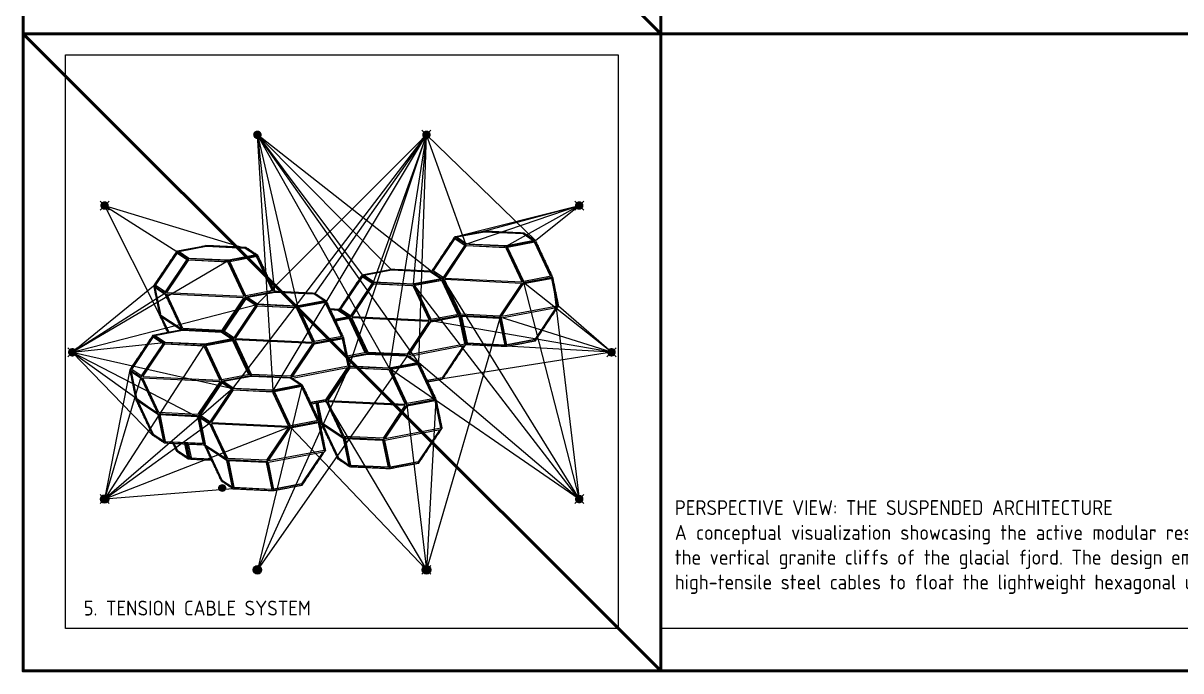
# Model space of a CAD drawing. Header units: millimetres. Extents: x 32551 to 59551, y -21458 to 15116.
# Drawn here: x 32551 to 35275, y 6116 to 7641 of the extents above; entities that cross this region are included whole.
import ezdxf

# ---------------------------------------------------------------- set-up
doc = ezdxf.new("R2010")
doc.units = ezdxf.units.MM
doc.header["$XCLIPFRAME"] = 0
for name, color, linetype, lineweight, true_color in [('3RD', 141, 'Continuous', 25, 0x7debff), ('4TH DETAILS', 120, 'Continuous', 15, 0x39ffb0), ('TEXTS', 7, 'Continuous', 25, 0xe0f9ff)]:
    doc.layers.add(name, color=color, linetype=linetype, lineweight=lineweight, true_color=true_color)
doc.layers.add('GLOW-EMERALD', color=120, linetype='Continuous', lineweight=70, true_color=0x39ffb0, transparency=0.8)
doc.layers.add('LAYOUT', color=141, linetype='Continuous', lineweight=50, true_color=0x7debff, plot=False)
doc.styles.get("Standard").update_dxf_attribs({"font": 'arial.ttf'})
picture_1 = doc.add_image_def('image2.png', size_in_pixel=(15360, 8640))

msp = doc.modelspace()

# ---------------------------------------------------------------- hatches: boundary and pattern name
at = {"layer": '4TH DETAILS'}
h = msp.add_hatch(color=256, dxfattribs=at)
h.dxf.hatch_style = 1
h.paths.add_polyline_path([(33094.722, 7384.983, 0.19650958), (33091.858, 7377.978, 0.19650958), (33094.722, 7370.972), (33101.858, 7377.978)])
h.paths.add_polyline_path([(33103.764, 7387.794, 0.25174452), (33094.722, 7384.983), (33101.858, 7377.978)])
h.paths.add_polyline_path([(33104.713, 7387.561, 0.02443844), (33103.764, 7387.794), (33101.858, 7377.978)])
h.paths.add_polyline_path([(33107.282, 7386.379, 0.07105421), (33104.713, 7387.561), (33101.858, 7377.978)])
h.paths.add_polyline_path([(33108.994, 7384.983, 0.05539196), (33107.282, 7386.379), (33101.858, 7377.978)])
h.paths.add_polyline_path([(33109.429, 7384.511, 0.01605212), (33108.994, 7384.983), (33101.858, 7377.978)])
h.paths.add_polyline_path([(33109.959, 7383.84, 0.02138494), (33109.429, 7384.511), (33101.858, 7377.978)])
h.paths.add_polyline_path([(33111.179, 7381.6, 0.06403537), (33109.959, 7383.84), (33101.858, 7377.978)])
h.paths.add_polyline_path([(33111.179, 7381.6), (33101.858, 7377.978), (33111.825, 7378.785, 0.07257651)])
h.paths.add_polyline_path([(33111.858, 7377.978, 0.02020994), (33111.825, 7378.785), (33101.858, 7377.978), (33108.994, 7370.972, 0.19650958)])
h.paths.add_polyline_path([(33101.858, 7377.978), (33094.722, 7370.972, 0.41964228), (33108.994, 7370.972)])
h = msp.add_hatch(color=256, dxfattribs=at)
h.dxf.hatch_style = 1
h.paths.add_polyline_path([(33492.451, 7384.983, 0.19650958), (33489.587, 7377.978, 0.19650958), (33492.451, 7370.972), (33499.587, 7377.978)])
h.paths.add_polyline_path([(33501.494, 7387.794, 0.25174452), (33492.451, 7384.983), (33499.587, 7377.978)])
h.paths.add_polyline_path([(33502.443, 7387.561, 0.02443844), (33501.494, 7387.794), (33499.587, 7377.978)])
h.paths.add_polyline_path([(33505.011, 7386.379, 0.07105421), (33502.443, 7387.561), (33499.587, 7377.978)])
h.paths.add_polyline_path([(33506.723, 7384.983, 0.05539196), (33505.011, 7386.379), (33499.587, 7377.978)])
h.paths.add_polyline_path([(33507.158, 7384.511, 0.01605212), (33506.723, 7384.983), (33499.587, 7377.978)])
h.paths.add_polyline_path([(33507.689, 7383.84, 0.02138494), (33507.158, 7384.511), (33499.587, 7377.978)])
h.paths.add_polyline_path([(33508.908, 7381.6, 0.06403537), (33507.689, 7383.84), (33499.587, 7377.978)])
h.paths.add_polyline_path([(33508.908, 7381.6), (33499.587, 7377.978), (33509.555, 7378.785, 0.07257651)])
h.paths.add_polyline_path([(33509.587, 7377.978, 0.02020994), (33509.555, 7378.785), (33499.587, 7377.978), (33506.723, 7370.972, 0.19650958)])
h.paths.add_polyline_path([(33499.587, 7377.978), (33492.451, 7370.972, 0.41964228), (33506.723, 7370.972)])
h = msp.add_hatch(color=256, dxfattribs=at)
h.dxf.hatch_style = 1
h.paths.add_polyline_path([(32735.19, 7218.379, 0.19650958), (32732.326, 7211.374, 0.19650958), (32735.19, 7204.368), (32742.326, 7211.374)])
h.paths.add_polyline_path([(32744.233, 7221.19, 0.25174452), (32735.19, 7218.379), (32742.326, 7211.374)])
h.paths.add_polyline_path([(32745.181, 7220.957, 0.02443844), (32744.233, 7221.19), (32742.326, 7211.374)])
h.paths.add_polyline_path([(32747.75, 7219.775, 0.07105421), (32745.181, 7220.957), (32742.326, 7211.374)])
h.paths.add_polyline_path([(32749.462, 7218.379, 0.05539196), (32747.75, 7219.775), (32742.326, 7211.374)])
h.paths.add_polyline_path([(32749.897, 7217.907, 0.01605212), (32749.462, 7218.379), (32742.326, 7211.374)])
h.paths.add_polyline_path([(32750.427, 7217.236, 0.02138494), (32749.897, 7217.907), (32742.326, 7211.374)])
h.paths.add_polyline_path([(32751.647, 7214.996, 0.06403537), (32750.427, 7217.236), (32742.326, 7211.374)])
h.paths.add_polyline_path([(32751.647, 7214.996), (32742.326, 7211.374), (32752.293, 7212.181, 0.07257651)])
h.paths.add_polyline_path([(32752.326, 7211.374, 0.02020994), (32752.293, 7212.181), (32742.326, 7211.374), (32749.462, 7204.368, 0.19650958)])
h.paths.add_polyline_path([(32742.326, 7211.374), (32735.19, 7204.368, 0.41964228), (32749.462, 7204.368)])
h = msp.add_hatch(color=256, dxfattribs=at)
h.dxf.hatch_style = 1
h.paths.add_polyline_path([(33851.983, 7218.379, 0.19650958), (33849.119, 7211.374, 0.19650958), (33851.983, 7204.368), (33859.119, 7211.374)])
h.paths.add_polyline_path([(33861.026, 7221.19, 0.25174452), (33851.983, 7218.379), (33859.119, 7211.374)])
h.paths.add_polyline_path([(33861.974, 7220.957, 0.02443844), (33861.026, 7221.19), (33859.119, 7211.374)])
h.paths.add_polyline_path([(33864.543, 7219.775, 0.07105421), (33861.974, 7220.957), (33859.119, 7211.374)])
h.paths.add_polyline_path([(33866.255, 7218.379, 0.05539196), (33864.543, 7219.775), (33859.119, 7211.374)])
h.paths.add_polyline_path([(33866.69, 7217.907, 0.01605212), (33866.255, 7218.379), (33859.119, 7211.374)])
h.paths.add_polyline_path([(33867.22, 7217.236, 0.02138494), (33866.69, 7217.907), (33859.119, 7211.374)])
h.paths.add_polyline_path([(33868.44, 7214.996, 0.06403537), (33867.22, 7217.236), (33859.119, 7211.374)])
h.paths.add_polyline_path([(33868.44, 7214.996), (33859.119, 7211.374), (33869.086, 7212.181, 0.07257651)])
h.paths.add_polyline_path([(33869.119, 7211.374, 0.02020994), (33869.086, 7212.181), (33859.119, 7211.374), (33866.255, 7204.368, 0.19650958)])
h.paths.add_polyline_path([(33859.119, 7211.374), (33851.983, 7204.368, 0.41964228), (33866.255, 7204.368)])
h = msp.add_hatch(color=256, dxfattribs=at)
h.dxf.hatch_style = 1
h.paths.add_polyline_path([(32659.227, 6872.859, 0.19650958), (32656.363, 6865.853, 0.19650958), (32659.227, 6858.848), (32666.363, 6865.853)])
h.paths.add_polyline_path([(32668.27, 6875.67, 0.25174452), (32659.227, 6872.859), (32666.363, 6865.853)])
h.paths.add_polyline_path([(32669.219, 6875.437, 0.02443844), (32668.27, 6875.67), (32666.363, 6865.853)])
h.paths.add_polyline_path([(32671.788, 6874.254, 0.07105421), (32669.219, 6875.437), (32666.363, 6865.853)])
h.paths.add_polyline_path([(32673.5, 6872.859, 0.05539196), (32671.788, 6874.254), (32666.363, 6865.853)])
h.paths.add_polyline_path([(32673.934, 6872.386, 0.01605212), (32673.5, 6872.859), (32666.363, 6865.853)])
h.paths.add_polyline_path([(32674.465, 6871.716, 0.02138494), (32673.934, 6872.386), (32666.363, 6865.853)])
h.paths.add_polyline_path([(32675.684, 6869.475, 0.06403537), (32674.465, 6871.716), (32666.363, 6865.853)])
h.paths.add_polyline_path([(32675.684, 6869.475), (32666.363, 6865.853), (32676.331, 6866.661, 0.07257651)])
h.paths.add_polyline_path([(32676.363, 6865.853, 0.02020994), (32676.331, 6866.661), (32666.363, 6865.853), (32673.5, 6858.848, 0.19650958)])
h.paths.add_polyline_path([(32666.363, 6865.853), (32659.227, 6858.848, 0.41964228), (32673.5, 6858.848)])
h = msp.add_hatch(color=256, dxfattribs=at)
h.dxf.hatch_style = 1
h.paths.add_polyline_path([(33927.946, 6872.859, 0.19650958), (33925.082, 6865.853, 0.19650958), (33927.946, 6858.848), (33935.082, 6865.853)])
h.paths.add_polyline_path([(33936.988, 6875.67, 0.25174452), (33927.946, 6872.859), (33935.082, 6865.853)])
h.paths.add_polyline_path([(33937.937, 6875.437, 0.02443844), (33936.988, 6875.67), (33935.082, 6865.853)])
h.paths.add_polyline_path([(33940.506, 6874.254, 0.07105421), (33937.937, 6875.437), (33935.082, 6865.853)])
h.paths.add_polyline_path([(33942.218, 6872.859, 0.05539196), (33940.506, 6874.254), (33935.082, 6865.853)])
h.paths.add_polyline_path([(33942.653, 6872.386, 0.01605212), (33942.218, 6872.859), (33935.082, 6865.853)])
h.paths.add_polyline_path([(33943.183, 6871.716, 0.02138494), (33942.653, 6872.386), (33935.082, 6865.853)])
h.paths.add_polyline_path([(33944.403, 6869.475, 0.06403537), (33943.183, 6871.716), (33935.082, 6865.853)])
h.paths.add_polyline_path([(33944.403, 6869.475), (33935.082, 6865.853), (33945.049, 6866.661, 0.07257651)])
h.paths.add_polyline_path([(33945.082, 6865.853, 0.02020994), (33945.049, 6866.661), (33935.082, 6865.853), (33942.218, 6858.848, 0.19650958)])
h.paths.add_polyline_path([(33935.082, 6865.853), (33927.946, 6858.848, 0.41964228), (33942.218, 6858.848)])
h = msp.add_hatch(color=256, dxfattribs=at)
h.dxf.hatch_style = 1
h.paths.add_polyline_path([(32735.19, 6527.338, 0.19650958), (32732.326, 6520.333, 0.19650958), (32735.19, 6513.328), (32742.326, 6520.333)])
h.paths.add_polyline_path([(32744.233, 6530.15, 0.25174452), (32735.19, 6527.338), (32742.326, 6520.333)])
h.paths.add_polyline_path([(32745.181, 6529.917, 0.02443844), (32744.233, 6530.15), (32742.326, 6520.333)])
h.paths.add_polyline_path([(32747.75, 6528.734, 0.07105421), (32745.181, 6529.917), (32742.326, 6520.333)])
h.paths.add_polyline_path([(32749.462, 6527.338, 0.05539196), (32747.75, 6528.734), (32742.326, 6520.333)])
h.paths.add_polyline_path([(32749.897, 6526.866, 0.01605212), (32749.462, 6527.338), (32742.326, 6520.333)])
h.paths.add_polyline_path([(32750.427, 6526.196, 0.02138494), (32749.897, 6526.866), (32742.326, 6520.333)])
h.paths.add_polyline_path([(32751.647, 6523.955, 0.06403537), (32750.427, 6526.196), (32742.326, 6520.333)])
h.paths.add_polyline_path([(32751.647, 6523.955), (32742.326, 6520.333), (32752.293, 6521.14, 0.07257651)])
h.paths.add_polyline_path([(32752.326, 6520.333, 0.02020994), (32752.293, 6521.14), (32742.326, 6520.333), (32749.462, 6513.328, 0.19650958)])
h.paths.add_polyline_path([(32742.326, 6520.333), (32735.19, 6513.328, 0.41964228), (32749.462, 6513.328)])
h = msp.add_hatch(color=256, dxfattribs=at)
h.dxf.hatch_style = 1
h.paths.add_polyline_path([(33851.983, 6527.338, 0.19650958), (33849.119, 6520.333, 0.19650958), (33851.983, 6513.328), (33859.119, 6520.333)])
h.paths.add_polyline_path([(33861.026, 6530.15, 0.25174452), (33851.983, 6527.338), (33859.119, 6520.333)])
h.paths.add_polyline_path([(33861.974, 6529.917, 0.02443844), (33861.026, 6530.15), (33859.119, 6520.333)])
h.paths.add_polyline_path([(33864.543, 6528.734, 0.07105421), (33861.974, 6529.917), (33859.119, 6520.333)])
h.paths.add_polyline_path([(33866.255, 6527.338, 0.05539196), (33864.543, 6528.734), (33859.119, 6520.333)])
h.paths.add_polyline_path([(33866.69, 6526.866, 0.01605212), (33866.255, 6527.338), (33859.119, 6520.333)])
h.paths.add_polyline_path([(33867.22, 6526.196, 0.02138494), (33866.69, 6526.866), (33859.119, 6520.333)])
h.paths.add_polyline_path([(33868.44, 6523.955, 0.06403537), (33867.22, 6526.196), (33859.119, 6520.333)])
h.paths.add_polyline_path([(33868.44, 6523.955), (33859.119, 6520.333), (33869.086, 6521.14, 0.07257651)])
h.paths.add_polyline_path([(33869.119, 6520.333, 0.02020994), (33869.086, 6521.14), (33859.119, 6520.333), (33866.255, 6513.328, 0.19650958)])
h.paths.add_polyline_path([(33859.119, 6520.333), (33851.983, 6513.328, 0.41964228), (33866.255, 6513.328)])
h = msp.add_hatch(color=256, dxfattribs=at)
h.dxf.hatch_style = 1
h.paths.add_polyline_path([(33094.722, 6360.734, 0.19650958), (33091.858, 6353.729, 0.19650958), (33094.722, 6346.724), (33101.858, 6353.729)])
h.paths.add_polyline_path([(33103.764, 6363.546, 0.25174452), (33094.722, 6360.734), (33101.858, 6353.729)])
h.paths.add_polyline_path([(33104.713, 6363.313, 0.02443844), (33103.764, 6363.546), (33101.858, 6353.729)])
h.paths.add_polyline_path([(33107.282, 6362.13, 0.07105421), (33104.713, 6363.313), (33101.858, 6353.729)])
h.paths.add_polyline_path([(33108.994, 6360.734, 0.05539196), (33107.282, 6362.13), (33101.858, 6353.729)])
h.paths.add_polyline_path([(33109.429, 6360.262, 0.01605212), (33108.994, 6360.734), (33101.858, 6353.729)])
h.paths.add_polyline_path([(33109.959, 6359.591, 0.02138494), (33109.429, 6360.262), (33101.858, 6353.729)])
h.paths.add_polyline_path([(33111.179, 6357.351, 0.06403537), (33109.959, 6359.591), (33101.858, 6353.729)])
h.paths.add_polyline_path([(33111.179, 6357.351), (33101.858, 6353.729), (33111.825, 6354.536, 0.07257651)])
h.paths.add_polyline_path([(33111.858, 6353.729, 0.02020994), (33111.825, 6354.536), (33101.858, 6353.729), (33108.994, 6346.724, 0.19650958)])
h.paths.add_polyline_path([(33101.858, 6353.729), (33094.722, 6346.724, 0.41964228), (33108.994, 6346.724)])
h = msp.add_hatch(color=256, dxfattribs=at)
h.dxf.hatch_style = 1
h.paths.add_polyline_path([(33492.451, 6360.734, 0.19650958), (33489.587, 6353.729, 0.19650958), (33492.451, 6346.724), (33499.587, 6353.729)])
h.paths.add_polyline_path([(33501.494, 6363.546, 0.25174452), (33492.451, 6360.734), (33499.587, 6353.729)])
h.paths.add_polyline_path([(33502.443, 6363.313, 0.02443844), (33501.494, 6363.546), (33499.587, 6353.729)])
h.paths.add_polyline_path([(33505.011, 6362.13, 0.07105421), (33502.443, 6363.313), (33499.587, 6353.729)])
h.paths.add_polyline_path([(33506.723, 6360.734, 0.05539196), (33505.011, 6362.13), (33499.587, 6353.729)])
h.paths.add_polyline_path([(33507.158, 6360.262, 0.01605212), (33506.723, 6360.734), (33499.587, 6353.729)])
h.paths.add_polyline_path([(33507.689, 6359.591, 0.02138494), (33507.158, 6360.262), (33499.587, 6353.729)])
h.paths.add_polyline_path([(33508.908, 6357.351, 0.06403537), (33507.689, 6359.591), (33499.587, 6353.729)])
h.paths.add_polyline_path([(33508.908, 6357.351), (33499.587, 6353.729), (33509.555, 6354.536, 0.07257651)])
h.paths.add_polyline_path([(33509.587, 6353.729, 0.02020994), (33509.555, 6354.536), (33499.587, 6353.729), (33506.723, 6346.724, 0.19650958)])
h.paths.add_polyline_path([(33499.587, 6353.729), (33492.451, 6346.724, 0.41964228), (33506.723, 6346.724)])

# ---------------------------------------------------------------- linework, layer by layer
at = {"layer": '3RD', "ltscale": 10, "extrusion": (1e-16, 0.982622, 0.185618)}
for p, q in [((33569.17, 7137.74), (33635.444, 7150.301)), ((33594.642, 7120.805), (33569.17, 7137.74)), ((33635.444, 7148.827), (33570.896, 7136.593)), ((33635.444, 7148.827), (33635.444, 7150.301)), ((33635.444, 7150.301), (33727.189, 7145.929)), ((33727.189, 7144.455), (33635.444, 7148.827)), ((33727.189, 7144.455), (33727.189, 7145.929)), ((33727.189, 7145.929), (33728.065, 7145.346)), ((33750.935, 7128.667), (33727.189, 7144.455)), ((33728.065, 7145.346), (33752.66, 7128.994)), ((32915.351, 7103.857), (32981.625, 7116.419)), ((32981.625, 7114.945), (32917.077, 7102.71)), ((32981.625, 7114.945), (32981.625, 7116.419)), ((32981.625, 7116.419), (33073.37, 7112.046)), ((33073.37, 7110.572), (32981.625, 7114.945)), ((33073.37, 7110.572), (33073.37, 7112.046)), ((33073.37, 7112.046), (33098.841, 7095.112)), ((33097.116, 7094.785), (33073.37, 7110.572)), ((33513.931, 7058.356), (33565.178, 7134.95)), ((33566.774, 7133.882), (33515.529, 7057.293)), ((33589.96, 7118.474), (33538.713, 7041.88)), ((33542.596, 7040.363), (33594.057, 7117.278)), ((33542.844, 7041.498), (33593.706, 7117.515)), ((33565.178, 7134.95), (33589.96, 7118.474)), ((33565.178, 7134.95), (33566.774, 7133.882)), ((33589.957, 7118.469), (33566.774, 7133.882)), ((33594.057, 7117.278), (33593.706, 7117.515)), ((33593.706, 7117.515), (33682.295, 7113.293)), ((33594.057, 7117.278), (33685.557, 7112.917)), ((33686.386, 7116.433), (33594.642, 7120.805)), ((33682.295, 7113.293), (33685.451, 7113.142)), ((33685.451, 7113.142), (33686.795, 7110.284)), ((33688.666, 7116.865), (33686.386, 7116.433)), ((33686.795, 7110.284), (33723.73, 7031.73)), ((33752.66, 7128.994), (33688.666, 7116.865)), ((33690.5, 7113.683), (33754.98, 7125.904)), ((33728.515, 7032.834), (33690.5, 7113.683)), ((33753.797, 7124.969), (33690.807, 7113.029)), ((33754.98, 7125.904), (33753.797, 7124.969)), ((33791.505, 7044.773), (33753.797, 7124.969)), ((33754.98, 7125.904), (33792.995, 7045.055)), ((32860.112, 7024.473), (32911.359, 7101.068)), ((32912.955, 7100), (32861.711, 7023.41)), ((32936.141, 7084.592), (32884.894, 7007.997)), ((32888.777, 7006.481), (32940.238, 7083.395)), ((32889.025, 7007.615), (32939.887, 7083.632)), ((32911.359, 7101.068), (32936.141, 7084.592)), ((32911.359, 7101.068), (32912.955, 7100)), ((32936.138, 7084.587), (32912.955, 7100)), ((32940.823, 7086.923), (32915.351, 7103.857)), ((32940.238, 7083.395), (32939.887, 7083.632)), ((32939.887, 7083.632), (33028.476, 7079.41)), ((32940.238, 7083.395), (33031.738, 7079.034)), ((33032.567, 7082.55), (32940.823, 7086.923)), ((33034.847, 7082.982), (33032.567, 7082.55)), ((33098.841, 7095.112), (33034.847, 7082.982)), ((33036.681, 7079.8), (33101.161, 7092.022)), ((33099.978, 7091.086), (33036.988, 7079.147)), ((33101.161, 7092.022), (33099.978, 7091.086)), ((33137.686, 7010.89), (33099.978, 7091.086)), ((33101.161, 7092.022), (33139.176, 7011.173)), ((33028.476, 7079.41), (33031.632, 7079.26)), ((33031.632, 7079.26), (33032.976, 7076.401)), ((33032.976, 7076.401), (33069.911, 6997.847)), ((33074.696, 6998.951), (33036.681, 7079.8)), ((33351.231, 7047.836), (33417.505, 7060.397)), ((33417.505, 7058.923), (33352.956, 7046.689)), ((33417.505, 7058.923), (33417.505, 7060.397)), ((33417.505, 7060.397), (33509.249, 7056.025)), ((33509.249, 7054.551), (33417.505, 7058.923)), ((33509.249, 7054.551), (33509.249, 7056.025)), ((33509.249, 7056.025), (33510.126, 7055.442)), ((33510.126, 7055.442), (33534.72, 7039.09)), ((33538.713, 7041.88), (33513.931, 7058.356)), ((33295.991, 6968.452), (33347.239, 7045.047)), ((33348.834, 7043.978), (33297.59, 6967.389)), ((33372.02, 7028.57), (33320.773, 6951.976)), ((33324.905, 6951.594), (33375.766, 7027.611)), ((33347.239, 7045.047), (33372.02, 7028.57)), ((33347.239, 7045.047), (33348.834, 7043.978)), ((33372.017, 7028.565), (33348.834, 7043.978)), ((33376.702, 7030.902), (33351.231, 7047.836)), ((33376.118, 7027.374), (33375.766, 7027.611)), ((33375.766, 7027.611), (33464.355, 7023.389)), ((33468.447, 7026.529), (33376.702, 7030.902)), ((33534.72, 7039.09), (33470.727, 7026.961)), ((33472.56, 7023.779), (33537.041, 7036)), ((33535.857, 7035.065), (33472.867, 7023.125)), ((33532.995, 7038.763), (33509.249, 7054.551)), ((33537.041, 7036), (33535.857, 7035.065)), ((33573.565, 6954.869), (33535.857, 7035.065)), ((33537.041, 7036), (33575.055, 6955.151)), ((33541.929, 7036.884), (33542.28, 7036.647)), ((33580.105, 6955.692), (33541.929, 7036.884)), ((33723.315, 7028.239), (33541.929, 7036.884)), ((33542.101, 7040.387), (33542.844, 7041.498)), ((33542.101, 7040.387), (33723.73, 7031.73)), ((33580.35, 6955.68), (33542.28, 7036.647)), ((33723.315, 7028.239), (33673.662, 6954.027)), ((33677.285, 6951.601), (33728.147, 7027.618)), ((33728.147, 7027.618), (33792.141, 7039.747)), ((33792.995, 7045.055), (33728.515, 7032.834)), ((33792.141, 7039.747), (33794.421, 7040.18)), ((33793.582, 7040.021), (33806.699, 6976.208)), ((33794.421, 7040.18), (33807.71, 6975.533)), ((32859.054, 7019.716), (32859.931, 7019.133)), ((32859.522, 7017.44), (32859.054, 7019.716)), ((32872.343, 6955.069), (32859.522, 7017.44)), ((32859.931, 7019.133), (32884.526, 7002.782)), ((32884.894, 7007.997), (32860.112, 7024.473)), ((32860.766, 7018.578), (32873.706, 6955.631)), ((32884.526, 7002.782), (32922.254, 6922.542)), ((32888.11, 7003.001), (32888.461, 7002.764)), ((32926.286, 6921.809), (32888.11, 7003.001)), ((33069.496, 6994.356), (32888.11, 7003.001)), ((32888.282, 7006.504), (32889.025, 7007.615)), ((32888.282, 7006.504), (33069.911, 6997.847)), ((32926.531, 6921.797), (32888.461, 7002.764)), ((33139.176, 7011.173), (33074.696, 6998.951)), ((33077.016, 6995.861), (33143.29, 7008.422)), ((33143.29, 7006.948), (33078.741, 6994.714)), ((33143.29, 7006.948), (33143.29, 7008.422)), ((33143.29, 7008.422), (33235.035, 7004.05)), ((33235.035, 7002.576), (33143.29, 7006.948)), ((33235.035, 7002.576), (33235.035, 7004.05)), ((33235.035, 7004.05), (33260.506, 6987.115)), ((33258.781, 6986.788), (33235.035, 7002.576)), ((33324.656, 6950.459), (33376.118, 7027.374)), ((33376.118, 7027.374), (33467.617, 7023.013)), ((33464.355, 7023.389), (33467.511, 7023.238)), ((33467.511, 7023.238), (33468.855, 7020.38)), ((33470.727, 7026.961), (33468.447, 7026.529)), ((33468.855, 7020.38), (33505.791, 6941.826)), ((33510.575, 6942.93), (33472.56, 7023.779)), ((33069.496, 6994.356), (33019.843, 6920.144)), ((33021.776, 6916.477), (33073.024, 6993.072)), ((33074.619, 6992.003), (33023.375, 6915.414)), ((33097.806, 6976.595), (33046.558, 6900.001)), ((33050.441, 6898.484), (33101.903, 6975.399)), ((33050.69, 6899.619), (33101.551, 6975.636)), ((33073.024, 6993.072), (33097.806, 6976.595)), ((33073.024, 6993.072), (33074.619, 6992.003)), ((33097.802, 6976.59), (33074.619, 6992.003)), ((33102.487, 6978.926), (33077.016, 6995.861)), ((33101.903, 6975.399), (33101.551, 6975.636)), ((33101.551, 6975.636), (33190.14, 6971.414)), ((33101.903, 6975.399), (33193.402, 6971.038)), ((33194.232, 6974.554), (33102.487, 6978.926)), ((33260.506, 6987.115), (33194.232, 6974.554)), ((33198.346, 6971.804), (33262.826, 6984.025)), ((33261.643, 6983.09), (33198.653, 6971.15)), ((33262.826, 6984.025), (33261.643, 6983.09)), ((33299.35, 6902.894), (33261.643, 6983.09)), ((33262.826, 6984.025), (33300.841, 6903.176)), ((33676.681, 6950.698), (33807.71, 6975.533)), ((33807.71, 6975.533), (33806.699, 6976.208)), ((32873.706, 6955.631), (32872.343, 6955.069)), ((32872.343, 6955.069), (32922.702, 6921.589)), ((32891.769, 6912.902), (32874.219, 6950.225)), ((32921.797, 6918.594), (32874.219, 6950.225)), ((32876.585, 6948.653), (32893.262, 6913.185)), ((33190.14, 6971.414), (33193.296, 6971.263)), ((33193.296, 6971.263), (33194.64, 6968.405)), ((33194.64, 6968.405), (33231.576, 6889.851)), ((33236.36, 6890.955), (33198.346, 6971.804)), ((33273.054, 6966.991), (33291.31, 6966.121)), ((33291.31, 6964.647), (33273.762, 6965.483)), ((33316.781, 6949.186), (33284.318, 6943.033)), ((33285.842, 6939.792), (33319.101, 6946.096)), ((33291.31, 6964.647), (33291.31, 6966.121)), ((33291.31, 6966.121), (33316.781, 6949.186)), ((33315.056, 6948.859), (33291.31, 6964.647)), ((33320.773, 6951.976), (33295.991, 6968.452)), ((33319.101, 6946.096), (33317.918, 6945.161)), ((33319.101, 6946.096), (33357.116, 6865.247)), ((33323.989, 6946.98), (33324.341, 6946.743)), ((33362.165, 6865.788), (33323.989, 6946.98)), ((33505.375, 6938.335), (33323.989, 6946.98)), ((33324.161, 6950.483), (33324.905, 6951.594)), ((33324.161, 6950.483), (33505.791, 6941.826)), ((33362.411, 6865.776), (33324.341, 6946.743)), ((33510.207, 6937.714), (33574.201, 6949.843)), ((33575.055, 6955.151), (33510.575, 6942.93)), ((33574.201, 6949.843), (33576.481, 6950.276)), ((33575.642, 6950.117), (33588.76, 6886.304)), ((33576.481, 6950.276), (33589.77, 6885.629)), ((33671.85, 6951.319), (33580.105, 6955.692)), ((33594.75, 6886.505), (33581.517, 6950.878)), ((33581.517, 6950.878), (33670.78, 6946.624)), ((33582.234, 6950.844), (33595.162, 6887.954)), ((33670.78, 6946.624), (33670.792, 6946.562)), ((33670.792, 6946.562), (33684.012, 6882.251)), ((33673.662, 6954.027), (33671.85, 6951.319)), ((33805.863, 6970.79), (33676.031, 6946.182)), ((33689.074, 6882.729), (33676.031, 6946.182)), ((33676.681, 6950.698), (33677.285, 6951.601)), ((33804.189, 6970.473), (33754.338, 6895.966)), ((33805.863, 6970.79), (33755.348, 6895.291)), ((32922.254, 6922.542), (32922.702, 6921.589)), ((33018.031, 6917.436), (32926.286, 6921.809)), ((33019.843, 6920.144), (33018.031, 6917.436)), ((33317.918, 6945.161), (33286.149, 6939.139)), ((33355.625, 6864.965), (33317.918, 6945.161)), ((33505.375, 6938.335), (33455.722, 6864.123)), ((33459.346, 6861.697), (33510.207, 6937.714)), ((32803.837, 6826.573), (32855.084, 6903.168)), ((32856.679, 6902.099), (32805.435, 6825.51)), ((32855.084, 6903.168), (32879.866, 6886.691)), ((32855.084, 6903.168), (32856.679, 6902.099)), ((32879.863, 6886.686), (32856.679, 6902.099)), ((32859.076, 6905.957), (32925.35, 6918.518)), ((32884.547, 6889.023), (32859.076, 6905.957)), ((32925.35, 6917.045), (32860.801, 6904.81)), ((32925.35, 6917.045), (32925.35, 6918.518)), ((32925.35, 6918.518), (33017.095, 6914.146)), ((33017.095, 6912.672), (32925.35, 6917.045)), ((33042.566, 6897.211), (32978.572, 6885.082)), ((32980.406, 6881.9), (33044.886, 6894.121)), ((33043.703, 6893.186), (32980.713, 6881.246)), ((33017.095, 6912.672), (33017.095, 6914.146)), ((33017.095, 6914.146), (33017.971, 6913.563)), ((33040.841, 6896.884), (33017.095, 6912.672)), ((33017.971, 6913.563), (33042.566, 6897.211)), ((33046.558, 6900.001), (33021.776, 6916.477)), ((33044.886, 6894.121), (33043.703, 6893.186)), ((33081.41, 6812.99), (33043.703, 6893.186)), ((33044.886, 6894.121), (33082.901, 6813.272)), ((33049.774, 6895.005), (33050.126, 6894.768)), ((33087.95, 6813.813), (33049.774, 6895.005)), ((33231.161, 6886.36), (33049.774, 6895.005)), ((33049.947, 6898.508), (33050.69, 6899.619)), ((33049.947, 6898.508), (33231.576, 6889.851)), ((33088.196, 6813.801), (33050.126, 6894.768)), ((33235.992, 6885.739), (33299.986, 6897.868)), ((33300.841, 6903.176), (33236.36, 6890.955)), ((33299.986, 6897.868), (33302.266, 6898.301)), ((33301.427, 6898.142), (33314.545, 6834.329)), ((33302.266, 6898.301), (33315.555, 6833.654)), ((33754.338, 6895.966), (33688.903, 6883.563)), ((33753.069, 6894.858), (33689.074, 6882.729)), ((33755.348, 6895.291), (33753.069, 6894.858)), ((33755.348, 6895.291), (33754.338, 6895.966)), ((32879.866, 6886.691), (32828.618, 6810.097)), ((32832.502, 6808.58), (32883.963, 6885.495)), ((32832.75, 6809.715), (32883.611, 6885.732)), ((32883.963, 6885.495), (32883.611, 6885.732)), ((32883.611, 6885.732), (32972.201, 6881.51)), ((32883.963, 6885.495), (32975.463, 6881.134)), ((32976.292, 6884.65), (32884.547, 6889.023)), ((32972.201, 6881.51), (32975.357, 6881.359)), ((32975.357, 6881.359), (32976.701, 6878.501)), ((32978.572, 6885.082), (32976.292, 6884.65)), ((32976.701, 6878.501), (33013.636, 6799.947)), ((33018.421, 6801.051), (32980.406, 6881.9)), ((33231.161, 6886.36), (33181.507, 6812.148)), ((33185.131, 6809.722), (33235.992, 6885.739)), ((33357.116, 6865.247), (33313.143, 6856.913)), ((33453.91, 6861.415), (33362.165, 6865.788)), ((33455.722, 6864.123), (33453.91, 6861.415)), ((33587.924, 6880.886), (33458.551, 6856.365)), ((33458.742, 6860.794), (33589.77, 6885.629)), ((33586.249, 6880.569), (33536.398, 6806.062)), ((33587.924, 6880.886), (33537.409, 6805.387)), ((33589.77, 6885.629), (33588.76, 6886.304)), ((33595.162, 6887.954), (33594.75, 6886.505)), ((33594.837, 6886.501), (33594.75, 6886.505)), ((33684.012, 6882.251), (33594.837, 6886.501)), ((33595.162, 6887.954), (33683.708, 6883.734)), ((33313.841, 6853.515), (33361.229, 6862.497)), ((33361.229, 6861.023), (33314.133, 6852.096)), ((33361.229, 6861.023), (33361.229, 6862.497)), ((33361.229, 6862.497), (33452.974, 6858.124)), ((33452.974, 6856.65), (33361.229, 6861.023)), ((33478.445, 6841.19), (33412.172, 6828.628)), ((33416.285, 6825.878), (33480.766, 6838.1)), ((33479.582, 6837.164), (33416.592, 6825.225)), ((33452.974, 6856.65), (33452.974, 6858.124)), ((33452.974, 6858.124), (33453.85, 6857.542)), ((33476.72, 6840.863), (33452.974, 6856.65)), ((33453.85, 6857.542), (33478.445, 6841.19)), ((33458.742, 6860.794), (33459.346, 6861.697)), ((33480.766, 6838.1), (33479.582, 6837.164)), ((33517.29, 6756.968), (33479.582, 6837.164)), ((33480.766, 6838.1), (33518.78, 6757.251)), ((32802.779, 6821.816), (32803.655, 6821.233)), ((32803.247, 6819.54), (32802.779, 6821.816)), ((32816.068, 6757.169), (32803.247, 6819.54)), ((32803.655, 6821.233), (32828.25, 6804.881)), ((32828.618, 6810.097), (32803.837, 6826.573)), ((32804.491, 6820.678), (32817.43, 6757.731)), ((32832.007, 6808.604), (32832.75, 6809.715)), ((33082.901, 6813.272), (33018.421, 6801.051)), ((33020.741, 6797.96), (33087.015, 6810.522)), ((33087.015, 6809.048), (33087.015, 6810.522)), ((33087.015, 6810.522), (33178.759, 6806.149)), ((33179.695, 6809.44), (33087.95, 6813.813)), ((33181.507, 6812.148), (33179.695, 6809.44)), ((33313.709, 6828.911), (33184.336, 6804.39)), ((33184.527, 6808.819), (33315.555, 6833.654)), ((33184.527, 6808.819), (33185.131, 6809.722)), ((33312.034, 6828.594), (33262.184, 6754.087)), ((33313.709, 6828.911), (33263.194, 6753.412)), ((33268.381, 6752.559), (33319.842, 6829.474)), ((33268.63, 6753.693), (33319.491, 6829.711)), ((33315.555, 6833.654), (33314.545, 6834.329)), ((33320.427, 6833.001), (33317.683, 6834.825)), ((33319.842, 6829.474), (33319.491, 6829.711)), ((33319.491, 6829.711), (33408.08, 6825.488)), ((33319.842, 6829.474), (33411.342, 6825.113)), ((33412.172, 6828.628), (33320.427, 6833.001)), ((33408.08, 6825.488), (33411.236, 6825.338)), ((33411.236, 6825.338), (33412.58, 6822.479)), ((33412.58, 6822.479), (33449.515, 6743.926)), ((33454.3, 6745.029), (33416.285, 6825.878)), ((32828.25, 6804.881), (32865.978, 6724.642)), ((32831.834, 6805.101), (32832.186, 6804.864)), ((32870.011, 6723.909), (32831.834, 6805.101)), ((33013.221, 6796.456), (32831.834, 6805.101)), ((32832.007, 6808.604), (33013.636, 6799.947)), ((32870.256, 6723.897), (32832.186, 6804.864)), ((33013.221, 6796.456), (32963.568, 6722.244)), ((32965.501, 6718.576), (33016.749, 6795.171)), ((33018.344, 6794.103), (32967.1, 6717.514)), ((33016.749, 6795.171), (33041.531, 6778.695)), ((33016.749, 6795.171), (33018.344, 6794.103)), ((33041.527, 6778.69), (33018.344, 6794.103)), ((33046.212, 6781.026), (33020.741, 6797.96)), ((33087.015, 6809.048), (33022.466, 6796.813)), ((33178.759, 6804.675), (33087.015, 6809.048)), ((33204.231, 6789.215), (33140.237, 6777.086)), ((33142.07, 6773.903), (33206.551, 6786.125)), ((33205.367, 6785.189), (33142.377, 6773.25)), ((33178.759, 6804.675), (33178.759, 6806.149)), ((33178.759, 6806.149), (33179.636, 6805.567)), ((33202.505, 6788.888), (33178.759, 6804.675)), ((33179.636, 6805.567), (33204.231, 6789.215)), ((33206.551, 6786.125), (33205.367, 6785.189)), ((33243.075, 6704.993), (33205.367, 6785.189)), ((33206.551, 6786.125), (33244.565, 6705.276)), ((33536.398, 6806.062), (33501.186, 6799.387)), ((33537.409, 6805.387), (33501.56, 6798.592)), ((33537.409, 6805.387), (33536.398, 6806.062)), ((32817.43, 6757.731), (32816.068, 6757.169)), ((32816.068, 6757.169), (32866.426, 6723.689)), ((33041.531, 6778.695), (32990.283, 6702.1)), ((32994.166, 6700.584), (33045.628, 6777.499)), ((32994.415, 6701.718), (33045.276, 6777.736)), ((33045.628, 6777.499), (33045.276, 6777.736)), ((33045.276, 6777.736), (33133.865, 6773.513)), ((33045.628, 6777.499), (33137.127, 6773.138)), ((33137.957, 6776.653), (33046.212, 6781.026)), ((33133.865, 6773.513), (33137.021, 6773.363)), ((33137.021, 6773.363), (33138.365, 6770.504)), ((33140.237, 6777.086), (33137.957, 6776.653)), ((33138.365, 6770.504), (33175.301, 6691.951)), ((33180.085, 6693.054), (33142.07, 6773.903)), ((33518.78, 6757.251), (33454.3, 6745.029)), ((32854.108, 6675.412), (32817.944, 6752.325)), ((32867.867, 6719.134), (32817.944, 6752.325)), ((32820.31, 6750.752), (32856.814, 6673.116)), ((33262.184, 6754.087), (33226.971, 6747.412)), ((33263.194, 6753.412), (33227.345, 6746.617)), ((33239.081, 6746.477), (33248.133, 6702.443)), ((33251.948, 6701.148), (33242.496, 6747.124)), ((33243.919, 6747.394), (33253.31, 6701.71)), ((33261.362, 6750.7), (33264.13, 6748.86)), ((33263.194, 6753.412), (33262.184, 6754.087)), ((33264.13, 6748.86), (33301.858, 6668.62)), ((33267.714, 6749.08), (33268.065, 6748.843)), ((33305.89, 6667.887), (33267.714, 6749.08)), ((33449.1, 6740.435), (33267.714, 6749.08)), ((33267.886, 6752.582), (33268.63, 6753.693)), ((33267.886, 6752.582), (33449.515, 6743.926)), ((33306.136, 6667.876), (33268.065, 6748.843)), ((33449.1, 6740.435), (33399.447, 6666.223)), ((33403.071, 6663.796), (33453.932, 6739.814)), ((33453.932, 6739.814), (33520.206, 6752.375)), ((33519.367, 6752.216), (33532.484, 6688.404)), ((33520.206, 6752.375), (33533.495, 6687.729)), ((32865.978, 6724.642), (32866.426, 6723.689)), ((32867.867, 6719.134), (32880.923, 6655.62)), ((32961.756, 6719.536), (32870.011, 6723.909)), ((32884.656, 6654.722), (32871.423, 6719.095)), ((32871.423, 6719.095), (32960.685, 6714.841)), ((32872.14, 6719.061), (32885.068, 6656.171)), ((32960.685, 6714.841), (32960.698, 6714.779)), ((32960.698, 6714.779), (32973.918, 6650.468)), ((32963.568, 6722.244), (32961.756, 6719.536)), ((32964.444, 6713.819), (32965.32, 6713.237)), ((32964.912, 6711.543), (32964.444, 6713.819)), ((32977.733, 6649.173), (32964.912, 6711.543)), ((32965.32, 6713.237), (32989.915, 6696.885)), ((32990.283, 6702.1), (32965.501, 6718.576)), ((32966.155, 6712.681), (32979.095, 6649.735)), ((32993.671, 6700.607), (32994.415, 6701.718)), ((33244.565, 6705.276), (33180.085, 6693.054)), ((33247.409, 6703.946), (33247.828, 6703.926)), ((33248.133, 6702.443), (33247.938, 6702.452)), ((33253.31, 6701.71), (33251.948, 6701.148)), ((33251.948, 6701.148), (33302.306, 6667.667)), ((32855.452, 6672.554), (32854.108, 6675.412)), ((32989.915, 6696.885), (33027.643, 6616.645)), ((32993.499, 6697.105), (32993.851, 6696.868)), ((33031.675, 6615.912), (32993.499, 6697.105)), ((33174.885, 6688.46), (32993.499, 6697.105)), ((32993.671, 6700.607), (33175.301, 6691.951)), ((33031.921, 6615.901), (32993.851, 6696.868)), ((33174.885, 6688.46), (33125.232, 6614.248)), ((33128.856, 6611.821), (33179.717, 6687.839)), ((33179.717, 6687.839), (33245.991, 6700.4)), ((33245.152, 6700.241), (33258.27, 6636.429)), ((33245.991, 6700.4), (33259.28, 6635.754)), ((33289.988, 6619.391), (33253.824, 6696.304)), ((33303.746, 6663.113), (33253.824, 6696.304)), ((33256.19, 6694.731), (33292.694, 6617.094)), ((33531.648, 6682.986), (33401.816, 6658.377)), ((33402.467, 6662.894), (33533.495, 6687.729)), ((33529.974, 6682.669), (33480.123, 6608.161)), ((33531.648, 6682.986), (33481.134, 6607.486)), ((33533.495, 6687.729), (33532.484, 6688.404)), ((32855.452, 6672.554), (32856.814, 6673.116)), ((32880.923, 6655.62), (32855.452, 6672.554)), ((32856.814, 6673.116), (32880.574, 6657.319)), ((32885.068, 6656.171), (32884.656, 6654.722)), ((32884.742, 6654.718), (32884.656, 6654.722)), ((32973.918, 6650.468), (32884.742, 6654.718)), ((32885.068, 6656.171), (32973.614, 6651.951)), ((32910.383, 6637.483), (32903.68, 6651.741)), ((32905.343, 6651.661), (32913.09, 6635.187)), ((32930.461, 6650.464), (32937.199, 6617.691)), ((32940.931, 6616.793), (32934.045, 6650.293)), ((32935.514, 6650.223), (32941.775, 6619.762)), ((32939.107, 6650.052), (32945.722, 6617.87)), ((32979.095, 6649.735), (32977.733, 6649.173)), ((32977.733, 6649.173), (33028.091, 6615.692)), ((33301.858, 6668.62), (33302.306, 6667.667)), ((33303.746, 6663.113), (33316.803, 6599.598)), ((33397.635, 6663.515), (33305.89, 6667.887)), ((33320.535, 6598.701), (33307.303, 6663.074)), ((33307.303, 6663.074), (33396.565, 6658.82)), ((33308.019, 6663.04), (33320.947, 6600.149)), ((33396.565, 6658.82), (33396.578, 6658.757)), ((33396.578, 6658.757), (33409.798, 6594.447)), ((33399.447, 6666.223), (33397.635, 6663.515)), ((33414.86, 6594.925), (33401.816, 6658.377)), ((33402.467, 6662.894), (33403.071, 6663.796)), ((32911.727, 6634.625), (32910.383, 6637.483)), ((32911.727, 6634.625), (32913.09, 6635.187)), ((32937.199, 6617.691), (32911.727, 6634.625)), ((32913.09, 6635.187), (32936.849, 6619.39)), ((32940.761, 6642.003), (32937.337, 6641.354)), ((32941.775, 6619.762), (32940.931, 6616.793)), ((32941.775, 6619.762), (32941.862, 6619.758)), ((32941.862, 6619.758), (32945.369, 6619.591)), ((33015.773, 6567.416), (32979.609, 6644.329)), ((33029.531, 6611.138), (32979.609, 6644.329)), ((32981.975, 6642.756), (33018.479, 6565.119)), ((33257.434, 6631.011), (33127.601, 6606.402)), ((33128.252, 6610.919), (33259.28, 6635.754)), ((33255.759, 6630.693), (33205.908, 6556.186)), ((33257.434, 6631.011), (33206.919, 6555.511)), ((33259.28, 6635.754), (33258.27, 6636.429)), ((33291.332, 6616.533), (33289.988, 6619.391)), ((32941.018, 6616.789), (32940.931, 6616.793)), ((32993.123, 6614.306), (32941.018, 6616.789)), ((33027.643, 6616.645), (33028.091, 6615.692)), ((33029.531, 6611.138), (33042.588, 6547.623)), ((33123.42, 6611.54), (33031.675, 6615.912)), ((33046.321, 6546.726), (33033.088, 6611.099)), ((33033.088, 6611.099), (33122.35, 6606.845)), ((33033.804, 6611.065), (33046.733, 6548.174)), ((33122.35, 6606.845), (33122.363, 6606.782)), ((33122.363, 6606.782), (33135.583, 6542.472)), ((33125.232, 6614.248), (33123.42, 6611.54)), ((33140.645, 6542.95), (33127.601, 6606.402)), ((33128.252, 6610.919), (33128.856, 6611.821)), ((33291.332, 6616.533), (33292.694, 6617.094)), ((33316.803, 6599.598), (33291.332, 6616.533)), ((33292.694, 6617.094), (33316.453, 6601.298)), ((33320.947, 6600.149), (33320.535, 6598.701)), ((33320.622, 6598.697), (33320.535, 6598.701)), ((33409.798, 6594.447), (33320.622, 6598.697)), ((33320.947, 6600.149), (33409.493, 6595.929)), ((33480.123, 6608.161), (33414.688, 6595.759)), ((33478.854, 6607.054), (33414.86, 6594.925)), ((33481.134, 6607.486), (33478.854, 6607.054)), ((33481.134, 6607.486), (33480.123, 6608.161)), ((33017.117, 6564.557), (33015.773, 6567.416)), ((33017.117, 6564.557), (33018.479, 6565.119)), ((33042.588, 6547.623), (33017.117, 6564.557)), ((33018.479, 6565.119), (33042.239, 6549.323)), ((33046.733, 6548.174), (33046.321, 6546.726)), ((33046.407, 6546.722), (33046.321, 6546.726)), ((33135.583, 6542.472), (33046.407, 6546.722)), ((33046.733, 6548.174), (33135.278, 6543.954)), ((33205.908, 6556.186), (33140.473, 6543.784)), ((33204.639, 6555.079), (33140.645, 6542.95)), ((33206.919, 6555.511), (33204.639, 6555.079)), ((33206.919, 6555.511), (33205.908, 6556.186))]:
    msp.add_line(p, q, dxfattribs=at)
at = {"layer": '3RD', "ltscale": 10}
for points in [[(33566.014, 7137.89), (33511.529, 7056.457)], [(33566.014, 7137.89), (33634.568, 7150.884)], [(33592.362, 7120.373), (33566.014, 7137.89)], [(33729.469, 7146.361), (33634.568, 7150.884)], [(33755.816, 7128.844), (33729.469, 7146.361)], [(32912.195, 7104.008), (32980.749, 7117.001)], [(33075.65, 7112.478), (32980.749, 7117.001)], [(33101.997, 7094.961), (33075.65, 7112.478)], [(33592.362, 7120.373), (33537.877, 7038.94)], [(33687.263, 7115.85), (33592.362, 7120.373)], [(33687.263, 7115.85), (33755.816, 7128.844)], [(33687.263, 7115.85), (33727.679, 7029.894)], [(33755.816, 7128.844), (33796.232, 7042.888)], [(32912.195, 7104.008), (32857.71, 7022.574)], [(32938.543, 7086.491), (32884.058, 7005.057)], [(32938.543, 7086.491), (32912.195, 7104.008)], [(33033.444, 7081.968), (32938.543, 7086.491)], [(33033.444, 7081.968), (33101.997, 7094.961)], [(33101.997, 7094.961), (33142.413, 7009.005)], [(33033.444, 7081.968), (33073.86, 6996.011)], [(33348.075, 7047.986), (33416.628, 7060.98)], [(33511.529, 7056.457), (33416.628, 7060.98)], [(33537.877, 7038.94), (33511.529, 7056.457)], [(33348.075, 7047.986), (33293.59, 6966.553)], [(33374.422, 7030.469), (33319.937, 6949.036)], [(33374.422, 7030.469), (33348.075, 7047.986)], [(33469.323, 7025.946), (33374.422, 7030.469)], [(33469.323, 7025.946), (33537.877, 7038.94)], [(33537.877, 7038.94), (33578.293, 6952.984)], [(33673.194, 6948.46), (33727.679, 7029.894)], [(33727.679, 7029.894), (33796.232, 7042.888)], [(33796.232, 7042.888), (33810.301, 6974.448)], [(32884.058, 7005.057), (32857.71, 7022.574)], [(32857.71, 7022.574), (32871.779, 6954.135)], [(32924.474, 6919.101), (32884.058, 7005.057)], [(33073.86, 6996.011), (33142.413, 7009.005)], [(33237.315, 7004.482), (33142.413, 7009.005)], [(33263.662, 6986.965), (33237.315, 7004.482)], [(33469.323, 7025.946), (33509.739, 6939.99)], [(33019.375, 6914.578), (33073.86, 6996.011)], [(33100.207, 6978.494), (33045.722, 6897.061)], [(33100.207, 6978.494), (33073.86, 6996.011)], [(33195.108, 6973.971), (33100.207, 6978.494)], [(33195.108, 6973.971), (33263.662, 6986.965)], [(33195.108, 6973.971), (33235.524, 6888.015)], [(33263.662, 6986.965), (33304.078, 6901.009)], [(33755.816, 6893.015), (33810.301, 6974.448)], [(32891.216, 6912.797), (32871.779, 6954.135)], [(33293.59, 6966.553), (33272.793, 6967.544)], [(33284.641, 6942.346), (33319.937, 6949.036)], [(33319.937, 6949.036), (33293.59, 6966.553)], [(33360.353, 6863.08), (33319.937, 6949.036)], [(33509.739, 6939.99), (33578.293, 6952.984)], [(33578.293, 6952.984), (33673.194, 6948.46)], [(33578.293, 6952.984), (33592.362, 6884.544)], [(33673.194, 6948.46), (33687.263, 6880.021)], [(32855.92, 6906.107), (32924.474, 6919.101)], [(33019.375, 6914.578), (32924.474, 6919.101)], [(33455.254, 6858.557), (33509.739, 6939.99)], [(32855.92, 6906.107), (32801.435, 6824.674)], [(32882.267, 6888.59), (32855.92, 6906.107)], [(32977.168, 6884.067), (33045.722, 6897.061)], [(33045.722, 6897.061), (33019.375, 6914.578)], [(33045.722, 6897.061), (33086.138, 6811.105)], [(33235.524, 6888.015), (33304.078, 6901.009)], [(33304.078, 6901.009), (33318.147, 6832.569)], [(33687.263, 6880.021), (33755.816, 6893.015)], [(32882.267, 6888.59), (32827.783, 6807.157)], [(32977.168, 6884.067), (32882.267, 6888.59)], [(32977.168, 6884.067), (33017.585, 6798.111)], [(33181.039, 6806.582), (33235.524, 6888.015)], [(33537.877, 6803.111), (33592.362, 6884.544)], [(33592.362, 6884.544), (33687.263, 6880.021)], [(33313.693, 6854.236), (33360.353, 6863.08)], [(33455.254, 6858.557), (33360.353, 6863.08)], [(33413.048, 6828.046), (33481.602, 6841.04)], [(33481.602, 6841.04), (33455.254, 6858.557)], [(33481.602, 6841.04), (33522.018, 6755.083)], [(32827.783, 6807.157), (32801.435, 6824.674)], [(32801.435, 6824.674), (32815.504, 6756.234)], [(33017.585, 6798.111), (33086.138, 6811.105)], [(33086.138, 6811.105), (33181.039, 6806.582)], [(33263.662, 6751.136), (33318.147, 6832.569)], [(33413.048, 6828.046), (33318.147, 6832.569)], [(33413.048, 6828.046), (33453.464, 6742.09)], [(32868.199, 6721.201), (32827.783, 6807.157)], [(32963.1, 6716.678), (33017.585, 6798.111)], [(33043.932, 6780.594), (33017.585, 6798.111)], [(33138.833, 6776.071), (33207.387, 6789.065)], [(33207.387, 6789.065), (33181.039, 6806.582)], [(33207.387, 6789.065), (33247.803, 6703.108)], [(33502.581, 6796.421), (33537.877, 6803.111)], [(32855.92, 6670.278), (32815.504, 6756.234)], [(33043.932, 6780.594), (32989.447, 6699.161)], [(33138.833, 6776.071), (33043.932, 6780.594)], [(33138.833, 6776.071), (33179.249, 6690.114)], [(33228.366, 6744.446), (33263.662, 6751.136)], [(33241.768, 6746.986), (33251.383, 6700.213)], [(33304.078, 6665.179), (33263.662, 6751.136)], [(33398.979, 6660.656), (33453.464, 6742.09)], [(33453.464, 6742.09), (33522.018, 6755.083)], [(33522.018, 6755.083), (33536.086, 6686.644)], [(32868.199, 6721.201), (32963.1, 6716.678)], [(32868.199, 6721.201), (32882.267, 6652.761)], [(32989.447, 6699.161), (32963.1, 6716.678)], [(32963.1, 6716.678), (32977.168, 6648.238)], [(33179.249, 6690.114), (33247.803, 6703.108)], [(33247.803, 6703.108), (33261.872, 6634.669)], [(33029.863, 6613.204), (32989.447, 6699.161)], [(33124.764, 6608.681), (33179.249, 6690.114)], [(33248.368, 6700.357), (33251.383, 6700.213)], [(33291.799, 6614.257), (33251.383, 6700.213)], [(33481.602, 6605.21), (33536.086, 6686.644)], [(32882.267, 6652.761), (32855.92, 6670.278)], [(32882.267, 6652.761), (32977.168, 6648.238)], [(32912.195, 6632.349), (32903.064, 6651.77)], [(32931.225, 6650.428), (32938.543, 6614.832)], [(33017.585, 6562.282), (32977.168, 6648.238)], [(33304.078, 6665.179), (33398.979, 6660.656)], [(33304.078, 6665.179), (33318.147, 6596.74)], [(33398.979, 6660.656), (33413.048, 6592.217)], [(32938.543, 6614.832), (32912.195, 6632.349)], [(32941.034, 6640.677), (32937.609, 6640.028)], [(33207.387, 6553.235), (33261.872, 6634.669)], [(32938.543, 6614.832), (32994.121, 6612.183)], [(33029.863, 6613.204), (33124.764, 6608.681)], [(33029.863, 6613.204), (33043.932, 6544.765)], [(33124.764, 6608.681), (33138.833, 6540.242)], [(33318.147, 6596.74), (33291.799, 6614.257)], [(33318.147, 6596.74), (33413.048, 6592.217)], [(33413.048, 6592.217), (33481.602, 6605.21)], [(33043.932, 6544.765), (33017.585, 6562.282)], [(33043.932, 6544.765), (33138.833, 6540.242)], [(33138.833, 6540.242), (33207.387, 6553.235)]]:
    msp.add_open_spline(points, degree=1, dxfattribs=at)
at = {"layer": '4TH DETAILS'}
for p, q in [((33488.883, 7388.486), (33510.292, 7367.47)), ((33510.292, 7388.486), (33488.883, 7367.47)), ((33043.932, 6780.594), (33499.587, 7377.978)), ((33499.587, 7377.978), (33100.207, 6978.494)), ((33101.858, 7377.978), (33142.402, 7009.029)), ((33101.858, 7377.978), (33196.512, 6974.986)), ((33101.858, 7377.978), (33348.075, 7047.986)), ((33101.858, 7377.978), (33416.628, 7060.98)), ((33511.529, 7056.457), (33101.858, 7377.978)), ((33413.048, 6828.046), (33101.858, 7377.978)), ((33481.602, 6841.04), (33101.858, 7377.978)), ((33138.833, 6776.071), (33101.858, 7377.978)), ((33138.833, 6776.071), (33499.587, 7377.978)), ((33499.587, 7377.978), (33237.315, 7004.482)), ((33318.147, 6832.569), (33499.587, 7377.978)), ((33499.587, 7377.978), (33374.422, 7030.469)), ((33469.323, 7025.946), (33499.587, 7377.978)), ((33481.602, 6841.04), (33499.587, 7377.978)), ((33592.362, 7120.373), (33499.587, 7377.978)), ((33755.816, 7128.844), (33499.587, 7377.978)), ((32731.622, 7221.882), (32753.03, 7200.865)), ((32753.03, 7221.882), (32731.622, 7200.865)), ((33848.415, 7221.882), (33869.823, 7200.865)), ((33869.823, 7221.882), (33848.415, 7200.865)), ((32742.326, 7211.374), (32938.543, 7086.491)), ((32742.326, 7211.374), (32871.779, 6954.135)), ((32742.326, 7211.374), (33070.214, 7112.197)), ((33566.014, 7137.89), (33859.119, 7211.374)), ((33592.362, 7120.373), (33859.119, 7211.374)), ((33634.568, 7150.884), (33859.119, 7211.374)), ((33687.263, 7115.85), (33859.119, 7211.374)), ((33755.816, 7128.844), (33859.119, 7211.374)), ((32666.363, 6865.853), (33033.444, 7081.968)), ((33537.877, 7038.94), (33859.119, 6520.333)), ((33935.082, 6865.853), (33727.679, 7029.894)), ((33727.679, 7029.894), (33859.119, 6520.333)), ((33796.232, 7042.888), (33859.119, 6520.333)), ((32666.363, 6865.853), (32857.71, 7022.574)), ((32666.363, 6865.853), (32884.058, 7005.057)), ((33859.119, 6520.333), (33469.323, 7025.946)), ((32666.363, 6865.853), (33100.207, 6978.494)), ((33935.082, 6865.853), (33810.301, 6974.448)), ((33673.194, 6948.46), (33499.587, 6353.729)), ((33935.082, 6865.853), (33673.194, 6948.46)), ((33935.082, 6865.853), (33509.739, 6939.99)), ((32655.659, 6876.361), (32677.068, 6855.345)), ((32677.068, 6876.361), (32655.659, 6855.345)), ((32666.363, 6865.853), (32882.267, 6888.59)), ((32666.363, 6865.853), (32855.92, 6670.278)), ((32666.363, 6865.853), (32868.199, 6721.201)), ((32666.363, 6865.853), (32989.447, 6699.161)), ((32666.363, 6865.853), (33043.932, 6780.594)), ((32977.168, 6884.067), (32742.326, 6520.333)), ((33935.082, 6865.853), (33537.877, 6803.111)), ((33935.082, 6865.853), (33687.263, 6880.021)), ((33924.378, 6876.361), (33945.786, 6855.345)), ((33945.786, 6876.361), (33924.378, 6855.345)), ((33455.254, 6858.557), (33101.858, 6353.729)), ((33859.119, 6520.333), (33481.602, 6841.04)), ((32801.435, 6824.674), (32742.326, 6520.333)), ((33318.147, 6832.569), (33101.858, 6353.729)), ((33859.119, 6520.333), (33413.048, 6828.046)), ((32827.783, 6807.157), (32742.326, 6520.333)), ((33207.387, 6789.065), (33101.858, 6353.729)), ((33043.932, 6780.594), (32742.326, 6520.333)), ((33263.662, 6751.136), (33499.587, 6353.729)), ((33453.464, 6742.09), (33499.587, 6353.729)), ((33522.018, 6755.083), (33499.587, 6353.729)), ((32742.326, 6520.333), (32989.447, 6699.161)), ((33179.249, 6690.114), (32742.326, 6520.333)), ((33499.587, 6353.729), (33179.249, 6690.114)), ((33043.932, 6544.765), (32742.326, 6520.333)), ((32731.622, 6530.841), (32753.03, 6509.825)), ((32753.03, 6530.841), (32731.622, 6509.825)), ((33848.415, 6530.841), (33869.823, 6509.825)), ((33869.823, 6530.841), (33848.415, 6509.825)), ((33488.883, 6364.237), (33510.292, 6343.221)), ((33510.292, 6364.237), (33488.883, 6343.221))]:
    msp.add_line(p, q, dxfattribs=at)
for points in [[(34050.723, 10565.853), (41450.723, 10565.853), (41450.723, 6215.853), (34050.723, 6215.853)], [(32650.723, 7565.853), (33950.723, 7565.853), (33950.723, 6215.853), (32650.723, 6215.853)]]:
    msp.add_lwpolyline(points, close=True, dxfattribs=at)
msp.add_lwpolyline([(33413.048, 6828.046), (33499.587, 7377.978)], dxfattribs=at)
for centre in [(32742.326, 6520.333), (33101.858, 6353.729), (33499.587, 6353.729)]:
    msp.add_circle(centre, 10, dxfattribs=at)
at = {"layer": 'GLOW-EMERALD'}
msp.add_circle((33018.978, 6546.455), 5, dxfattribs=at)
at = {"layer": 'LAYOUT'}
for p, q in [((32550.723, 9115.853), (34050.723, 7615.853)), ((32550.723, 7615.853), (41550.723, 7615.853)), ((32550.723, 7615.853), (34050.723, 6115.853)), ((59550.723, 6115.853), (32550.723, 6115.853))]:
    msp.add_line(p, q, dxfattribs=at)
for points in [[(32550.723, 6115.853), (32550.723, 15115.853)], [(34050.723, 6115.853), (34050.723, 15115.853)]]:
    msp.add_lwpolyline(points, dxfattribs=at)
msp.add_lwpolyline([(32550.723, 15115.853), (41550.723, 15115.853), (41550.723, 6115.853), (32550.723, 6115.853)], close=True, dxfattribs=at)
msp.add_lwpolyline([(32550.723, 15115.853), (41550.723, 15115.853), (41550.723, 6115.853), (32550.723, 6115.853)], close=True, dxfattribs=at)

# ---------------------------------------------------------------- texts
at = {"layer": 'TEXTS', "char_height": 35, "width": 2205.59983, "attachment_point": 1}
for s, insert in [('\\pxqj;{\\fISOCP_IV50|b1|i0|c0|p2;PERSPECTIVE VIEW: THE SUSPENDED ARCHITECTURE^J\\fISOCP_IV50|b0|i0|c0|p2;A conceptual visualization showcasing the active modular research pod cluster suspended dynamically between the vertical granite cliffs of the glacial fjord. The design emphasizes structural tension, utilizing a network of high-tensile steel cables to float the lightweight hexagonal units safely above the freezing water.} ', (34083.943, 6517.635)), ('\\pxql;{\\fISOCP_IV50|b1|i0|c0|p2;5. TENSION CABLE SYSTEM}', (32693.373, 6281.139))]:
    msp.add_mtext(s, dxfattribs=dict(at, insert=insert))

# ---------------------------------------------------------------- pictures from other files: only their frames are drawn
image = msp.add_image(picture_1, insert=(33633.643, 6092.351), size_in_units=(8166.583, 4593.703))
image.set_boundary_path([(783.958, 225.578), (14702.1414, 8407.213)])

doc.saveas('drawing.dxf')
